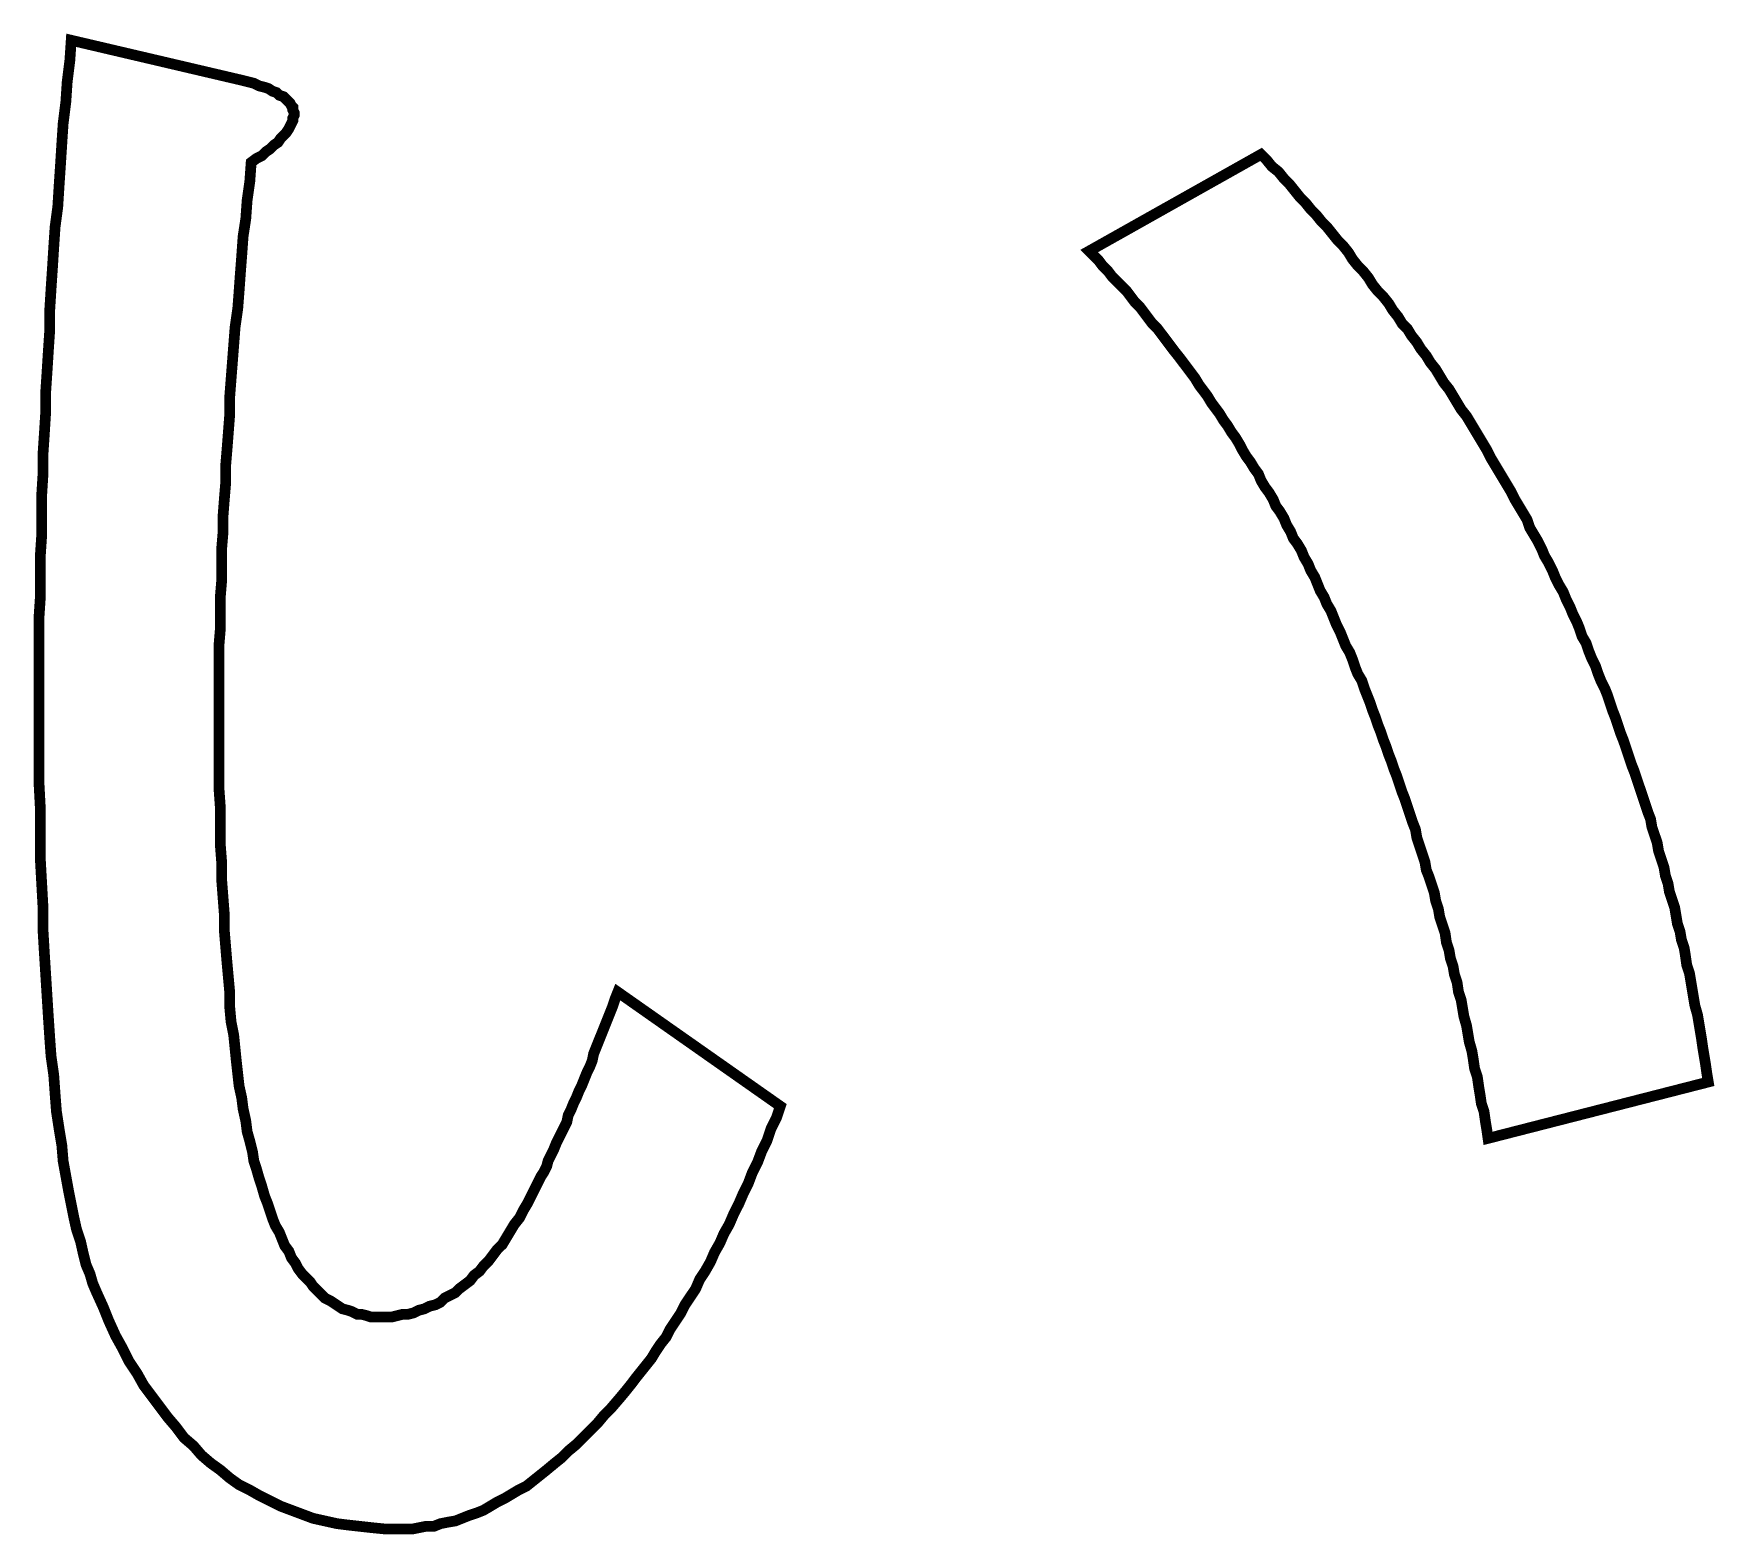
# Model space of a CAD drawing. Extents: x 15.8 to 47.1, y 201.8 to 229.8.
import ezdxf

# ---------------------------------------------------------------- set-up
doc = ezdxf.new("R2010")
doc.units = 0
doc.layers.get('0').update_dxf_attribs({"linetype": 'CONTINUOUS'})

msp = doc.modelspace()

# ---------------------------------------------------------------- linework, layer by layer
at = {"const_width": 0.2}
for points in [[(29.7, 209.825), (29.625, 209.6), (29.525, 209.4), (29.45, 209.175), (29.35, 208.975), (29.275, 208.775), (29.175, 208.575), (29.1, 208.375), (29, 208.175), (28.925, 208), (28.825, 207.8), (28.75, 207.625), (28.65, 207.45), (28.575, 207.275), (28.475, 207.1), (28.4, 206.925), (28.3, 206.75), (28.2, 206.6), (28.125, 206.425), (28.025, 206.275), (27.925, 206.125), (27.85, 205.975), (27.75, 205.825), (27.65, 205.675), (27.575, 205.525), (27.475, 205.4), (27.375, 205.25), (27.3, 205.125), (27.2, 205), (27.1, 204.875), (27, 204.75), (26.925, 204.65), (26.825, 204.525), (26.7, 204.375), (26.55, 204.2), (26.425, 204.075), (26.3, 203.925), (26.15, 203.775), (26.025, 203.65), (25.9, 203.525), (25.75, 203.4), (25.625, 203.275), (25.5, 203.175), (25.35, 203.05), (25.225, 202.95), (25.1, 202.85), (24.975, 202.75), (24.825, 202.675), (24.7, 202.6), (24.575, 202.525), (24.425, 202.45), (24.3, 202.375), (24.175, 202.3), (24.05, 202.25), (23.9, 202.2), (23.775, 202.15), (23.65, 202.1), (23.5, 202.075), (23.375, 202.05), (23.25, 202), (23.1, 202), (22.975, 201.975), (22.85, 201.95), (22.7, 201.95), (22.575, 201.95), (22.35, 201.95), (22.1, 201.975), (21.875, 202), (21.65, 202.025), (21.45, 202.05), (21.225, 202.1), (21, 202.15), (20.8, 202.225), (20.6, 202.3), (20.4, 202.375), (20.2, 202.475), (20, 202.575), (19.825, 202.675), (19.625, 202.775), (19.45, 202.9), (19.275, 203.05), (19.1, 203.175), (18.925, 203.325), (18.775, 203.5), (18.6, 203.65), (18.45, 203.85), (18.3, 204.025), (18.15, 204.225), (18, 204.425), (17.85, 204.625), (17.725, 204.85), (17.575, 205.075), (17.45, 205.325), (17.325, 205.55), (17.2, 205.825), (17.1, 206.075), (16.975, 206.35), (16.9, 206.525), (16.85, 206.7), (16.775, 206.875), (16.725, 207.075), (16.675, 207.3), (16.6, 207.525), (16.55, 207.75), (16.5, 208), (16.45, 208.25), (16.4, 208.525), (16.35, 208.8), (16.325, 209.1), (16.275, 209.4), (16.225, 209.725), (16.2, 210.05), (16.175, 210.4), (16.125, 210.75), (16.1, 211.1), (16.075, 211.475), (16.05, 211.875), (16.025, 212.275), (16, 212.675), (15.975, 213.1), (15.975, 213.525), (15.95, 213.975), (15.925, 214.425), (15.925, 214.9), (15.925, 215.375), (15.9, 215.85), (15.9, 216.375), (15.9, 216.875), (15.9, 217.4), (15.9, 217.775), (15.9, 218.15), (15.9, 218.55), (15.9, 218.925), (15.925, 219.3), (15.925, 219.675), (15.925, 220.075), (15.95, 220.45), (15.95, 220.825), (15.95, 221.2), (15.975, 221.6), (15.975, 221.975), (16, 222.35), (16.025, 222.75), (16.025, 223.125), (16.05, 223.5), (16.075, 223.9), (16.1, 224.275), (16.1, 224.65), (16.125, 225.05), (16.15, 225.425), (16.175, 225.825), (16.2, 226.2), (16.25, 226.575), (16.275, 226.975), (16.3, 227.35), (16.325, 227.75), (16.35, 228.125), (16.4, 228.525), (16.425, 228.9), (16.475, 229.3), (16.5, 229.675), (19.7, 228.925), (19.8, 228.9), (19.9, 228.875), (20, 228.825), (20.1, 228.8), (20.175, 228.775), (20.25, 228.725), (20.325, 228.7), (20.375, 228.65), (20.45, 228.625), (20.5, 228.575), (20.525, 228.55), (20.575, 228.5), (20.6, 228.45), (20.625, 228.425), (20.625, 228.375), (20.65, 228.325), (20.65, 228.275), (20.625, 228.225), (20.625, 228.175), (20.6, 228.125), (20.575, 228.075), (20.55, 228.025), (20.5, 227.95), (20.45, 227.9), (20.4, 227.85), (20.35, 227.775), (20.275, 227.725), (20.2, 227.65), (20.125, 227.6), (20.05, 227.525), (19.95, 227.475), (19.85, 227.4), (19.825, 227.05), (19.775, 226.7), (19.75, 226.35), (19.7, 226.025), (19.675, 225.675), (19.65, 225.35), (19.625, 225), (19.6, 224.675), (19.55, 224.325), (19.525, 224), (19.5, 223.675), (19.475, 223.35), (19.45, 223.025), (19.45, 222.7), (19.425, 222.375), (19.4, 222.05), (19.375, 221.75), (19.375, 221.425), (19.35, 221.125), (19.325, 220.8), (19.325, 220.5), (19.3, 220.2), (19.3, 219.9), (19.3, 219.6), (19.275, 219.3), (19.275, 219), (19.275, 218.7), (19.25, 218.4), (19.25, 218.1), (19.25, 217.825), (19.25, 217.525), (19.25, 217.25), (19.25, 216.875), (19.25, 216.475), (19.25, 216.125), (19.25, 215.75), (19.275, 215.4), (19.275, 215.05), (19.275, 214.7), (19.3, 214.375), (19.3, 214.05), (19.325, 213.725), (19.35, 213.4), (19.35, 213.1), (19.375, 212.8), (19.4, 212.5), (19.425, 212.225), (19.45, 211.95), (19.45, 211.675), (19.475, 211.4), (19.525, 211.15), (19.55, 210.9), (19.575, 210.65), (19.6, 210.425), (19.625, 210.2), (19.675, 209.975), (19.7, 209.775), (19.75, 209.55), (19.775, 209.35), (19.825, 209.175), (19.875, 208.975), (19.9, 208.8), (19.95, 208.65), (20, 208.475), (20.05, 208.325), (20.1, 208.15), (20.15, 208.025), (20.2, 207.875), (20.25, 207.725), (20.3, 207.6), (20.375, 207.475), (20.425, 207.35), (20.475, 207.225), (20.55, 207.125), (20.6, 207), (20.675, 206.9), (20.725, 206.8), (20.8, 206.7), (20.875, 206.625), (20.95, 206.55), (21, 206.475), (21.075, 206.4), (21.15, 206.325), (21.225, 206.25), (21.325, 206.2), (21.4, 206.15), (21.475, 206.1), (21.55, 206.05), (21.65, 206.025), (21.725, 206), (21.825, 205.95), (21.9, 205.95), (22, 205.925), (22.075, 205.9), (22.175, 205.9), (22.275, 205.9), (22.375, 205.9), (22.475, 205.9), (22.575, 205.925), (22.675, 205.95), (22.775, 205.95), (22.875, 205.975), (22.975, 206.025), (23.075, 206.05), (23.175, 206.1), (23.275, 206.125), (23.375, 206.175), (23.45, 206.25), (23.55, 206.3), (23.65, 206.35), (23.725, 206.425), (23.825, 206.5), (23.925, 206.575), (24, 206.675), (24.1, 206.75), (24.175, 206.85), (24.275, 206.95), (24.35, 207.05), (24.425, 207.15), (24.525, 207.25), (24.6, 207.375), (24.675, 207.5), (24.75, 207.625), (24.85, 207.75), (24.925, 207.9), (25, 208.025), (25.075, 208.175), (25.15, 208.325), (25.2, 208.425), (25.25, 208.525), (25.3, 208.6), (25.35, 208.7), (25.375, 208.8), (25.425, 208.9), (25.475, 209), (25.525, 209.125), (25.575, 209.225), (25.625, 209.325), (25.675, 209.425), (25.725, 209.525), (25.75, 209.65), (25.8, 209.75), (25.85, 209.875), (25.9, 209.975), (25.95, 210.1), (26, 210.2), (26.05, 210.325), (26.1, 210.45), (26.15, 210.55), (26.2, 210.675), (26.225, 210.8), (26.275, 210.925), (26.325, 211.05), (26.375, 211.175), (26.425, 211.3), (26.475, 211.425), (26.525, 211.55), (26.575, 211.675), (26.625, 211.825), (26.675, 211.95), (29.7, 209.825)], [(38.65, 227.55), (38.75, 227.45), (38.85, 227.325), (38.975, 227.225), (39.075, 227.1), (39.175, 227), (39.275, 226.875), (39.375, 226.75), (39.475, 226.65), (39.575, 226.525), (39.675, 226.425), (39.775, 226.3), (39.875, 226.2), (39.975, 226.075), (40.075, 225.95), (40.175, 225.85), (40.275, 225.725), (40.35, 225.6), (40.45, 225.475), (40.55, 225.375), (40.65, 225.25), (40.725, 225.125), (40.825, 225), (40.925, 224.9), (41.025, 224.775), (41.1, 224.65), (41.2, 224.525), (41.275, 224.4), (41.375, 224.3), (41.45, 224.175), (41.55, 224.05), (41.625, 223.925), (41.725, 223.8), (41.8, 223.675), (41.9, 223.55), (41.975, 223.425), (42.05, 223.3), (42.15, 223.175), (42.225, 223.05), (42.3, 222.925), (42.375, 222.8), (42.475, 222.675), (42.55, 222.55), (42.625, 222.425), (42.7, 222.3), (42.775, 222.175), (42.85, 222.05), (42.925, 221.9), (43, 221.775), (43.075, 221.65), (43.15, 221.525), (43.225, 221.4), (43.3, 221.275), (43.375, 221.125), (43.45, 221), (43.525, 220.875), (43.6, 220.75), (43.65, 220.6), (43.725, 220.475), (43.8, 220.35), (43.875, 220.2), (43.925, 220.075), (44, 219.95), (44.075, 219.8), (44.125, 219.675), (44.2, 219.525), (44.275, 219.4), (44.325, 219.275), (44.4, 219.125), (44.45, 219), (44.525, 218.85), (44.575, 218.725), (44.625, 218.575), (44.7, 218.45), (44.75, 218.3), (44.8, 218.175), (44.875, 218.025), (44.925, 217.875), (44.975, 217.75), (45.05, 217.6), (45.1, 217.475), (45.15, 217.325), (45.2, 217.175), (45.25, 217.05), (45.3, 216.9), (45.35, 216.75), (45.4, 216.625), (45.45, 216.475), (45.5, 216.325), (45.55, 216.175), (45.6, 216.05), (45.65, 215.9), (45.7, 215.75), (45.75, 215.6), (45.8, 215.45), (45.85, 215.3), (45.9, 215.175), (45.925, 215.025), (45.975, 214.875), (46.025, 214.725), (46.05, 214.575), (46.1, 214.425), (46.15, 214.275), (46.175, 214.125), (46.225, 213.975), (46.25, 213.825), (46.3, 213.675), (46.35, 213.525), (46.375, 213.375), (46.4, 213.225), (46.45, 213.075), (46.475, 212.925), (46.525, 212.775), (46.55, 212.625), (46.575, 212.45), (46.625, 212.3), (46.65, 212.15), (46.675, 212), (46.7, 211.85), (46.725, 211.7), (46.775, 211.525), (46.8, 211.375), (46.825, 211.225), (46.85, 211.075), (46.875, 210.9), (46.9, 210.75), (46.925, 210.6), (46.95, 210.425), (46.975, 210.275), (42.875, 209.225), (42.85, 209.4), (42.825, 209.55), (42.8, 209.725), (42.75, 209.875), (42.725, 210.05), (42.7, 210.2), (42.675, 210.375), (42.625, 210.525), (42.6, 210.7), (42.575, 210.85), (42.525, 211.025), (42.5, 211.175), (42.475, 211.325), (42.425, 211.5), (42.4, 211.65), (42.375, 211.8), (42.325, 211.95), (42.3, 212.125), (42.25, 212.275), (42.225, 212.425), (42.175, 212.575), (42.15, 212.725), (42.1, 212.875), (42.075, 213.05), (42.025, 213.2), (41.975, 213.35), (41.95, 213.5), (41.9, 213.65), (41.875, 213.8), (41.825, 213.95), (41.775, 214.1), (41.725, 214.225), (41.7, 214.375), (41.65, 214.525), (41.6, 214.675), (41.55, 214.825), (41.525, 214.975), (41.475, 215.1), (41.425, 215.25), (41.375, 215.4), (41.325, 215.55), (41.275, 215.675), (41.225, 215.825), (41.175, 215.975), (41.125, 216.1), (41.075, 216.25), (41.025, 216.375), (40.975, 216.525), (40.925, 216.65), (40.875, 216.8), (40.825, 216.925), (40.775, 217.075), (40.725, 217.2), (40.675, 217.35), (40.625, 217.475), (40.575, 217.6), (40.525, 217.75), (40.45, 217.875), (40.4, 218), (40.35, 218.15), (40.3, 218.275), (40.225, 218.4), (40.175, 218.525), (40.125, 218.65), (40.05, 218.8), (40, 218.925), (39.95, 219.05), (39.875, 219.175), (39.825, 219.3), (39.75, 219.425), (39.7, 219.55), (39.65, 219.675), (39.575, 219.8), (39.525, 219.925), (39.45, 220.05), (39.4, 220.175), (39.325, 220.3), (39.25, 220.4), (39.2, 220.525), (39.125, 220.65), (39.075, 220.775), (39, 220.9), (38.925, 221), (38.875, 221.125), (38.8, 221.25), (38.725, 221.35), (38.65, 221.475), (38.6, 221.6), (38.525, 221.7), (38.45, 221.825), (38.375, 221.925), (38.3, 222.05), (38.25, 222.15), (38.175, 222.275), (38.1, 222.375), (38.025, 222.5), (37.95, 222.6), (37.875, 222.725), (37.8, 222.825), (37.725, 222.925), (37.65, 223.05), (37.575, 223.15), (37.5, 223.25), (37.425, 223.375), (37.35, 223.475), (37.275, 223.575), (37.2, 223.675), (37.125, 223.775), (37.025, 223.9), (36.95, 224), (36.875, 224.1), (36.8, 224.2), (36.725, 224.3), (36.625, 224.4), (36.55, 224.5), (36.475, 224.6), (36.4, 224.7), (36.3, 224.8), (36.225, 224.9), (36.15, 225), (36.05, 225.1), (35.975, 225.175), (35.875, 225.275), (35.8, 225.375), (35.7, 225.475), (35.625, 225.575), (35.55, 225.65), (35.45, 225.75), (38.65, 227.55)]]:
    msp.add_lwpolyline(points, close=True, dxfattribs=at)

doc.saveas('drawing.dxf')
